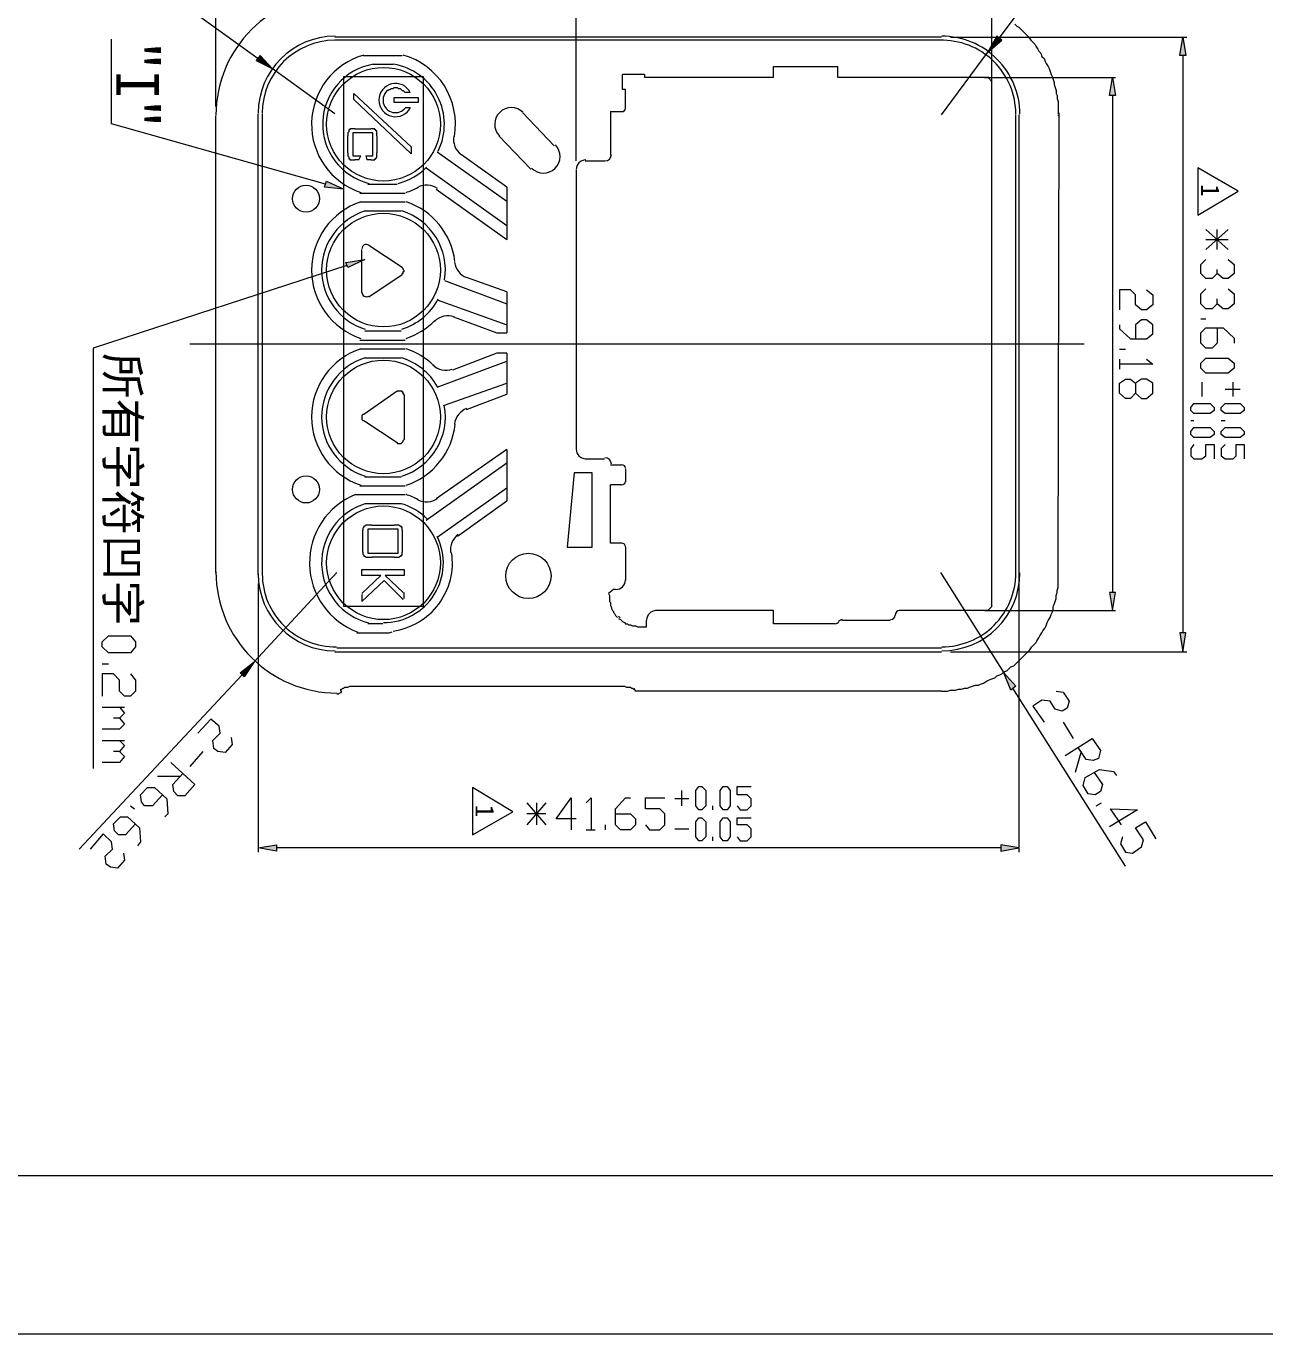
# Model space of a CAD drawing. Header units: millimetres. Extents: x 0 to 210, y 0 to 297.
# Drawn here: x 72 to 150.1, y 0 to 82.6 of the extents above; entities that cross this region are included whole.
import ezdxf

# ---------------------------------------------------------------- set-up
doc = ezdxf.new("R2010")
doc.units = ezdxf.units.MM
doc.header["$MEASUREMENT"] = 0
doc.layers.add('_U+56FE_U+5C42 1', color=7, linetype='Continuous')

# ---------------------------------------------------------------- blocks, each defined once
blk = doc.blocks.new('block 2')
at = {"layer": '_U+56FE_U+5C42 1'}
h = blk.add_hatch(color=7, dxfattribs=at)
h.dxf.hatch_style = 2
h.paths.add_polyline_path([(145.161, 80.709), (144.78, 80.709), (144.971, 81.852)])
h = blk.add_hatch(color=7, dxfattribs=at)
h.dxf.hatch_style = 2
h.paths.add_polyline_path([(140.716, 78.169), (140.335, 78.169), (140.526, 79.312)])
h = blk.add_hatch(color=7, dxfattribs=at)
h.dxf.hatch_style = 2
h.paths.add_polyline_path([(90.932, 72.771), (92.012, 72.263), (90.805, 72.39)])
h = blk.add_hatch(color=7, dxfattribs=at)
h.dxf.hatch_style = 2
h.paths.add_polyline_path([(140.716, 46.8), (140.335, 46.8), (140.526, 45.656)])
h = blk.add_hatch(color=7, dxfattribs=at)
h.dxf.hatch_style = 2
h.paths.add_polyline_path([(145.161, 44.26), (144.78, 44.26), (144.971, 43.053)])
at = {"layer": '_U+56FE_U+5C42 1', "lineweight": 0}
for points in [[(0, 0), (209.995, 0), (209.995, 296.989), (0, 296.989), (0, 0)], [(83.947, 77.47), (83.947, 91.44)], [(106.68, 74.041), (106.68, 91.44)], [(106.68, 74.041), (106.68, 91.313)], [(132.906, 77.026), (132.906, 91.313)], [(134.366, 82.677), (134.493, 82.55), (134.62, 82.487), (134.747, 82.36), (134.874, 82.233), (135.001, 82.106), (135.128, 81.979), (135.255, 81.852), (135.382, 81.661), (135.509, 81.534), (135.636, 81.407), (135.7, 81.28), (135.827, 81.09), (135.89, 80.963), (136.017, 80.836), (136.081, 80.645), (136.208, 80.518), (136.271, 80.328), (136.335, 80.201), (136.462, 80.01), (136.525, 79.883), (136.589, 79.693), (136.652, 79.502), (136.716, 79.375), (136.779, 79.185), (136.843, 78.994), (136.843, 78.867), (136.906, 78.677), (136.97, 78.486), (136.97, 78.296), (137.033, 78.169), (137.033, 77.978), (137.097, 77.788), (137.097, 77.597), (137.097, 77.407), (137.097, 77.216), (137.097, 77.089)], [(129.731, 81.852), (91.44, 81.852)], [(130.302, 81.852), (145.225, 81.852)], [(145.161, 80.709), (144.78, 80.709), (144.971, 81.852), (145.161, 80.709)], [(145.161, 80.709), (144.78, 80.709), (144.971, 81.852), (145.161, 80.709)], [(90.869, 72.581), (77.343, 76.391), (77.343, 81.725)], [(129.604, 81.661), (91.44, 81.661)], [(93.218, 80.709), (95.695, 80.709)], [(95.123, 80.137), (93.853, 80.137)], [(144.971, 80.709), (144.971, 44.26)], [(97.028, 45.91), (92.012, 45.91), (92.012, 79.375), (97.028, 79.375), (97.028, 45.91)], [(110.998, 79.502), (109.601, 79.502)], [(109.601, 78.55), (109.601, 79.502)], [(110.998, 79.502), (110.998, 79.312)], [(119.126, 79.312), (110.998, 79.312)], [(119.126, 80.01), (123.19, 80.01)], [(119.126, 79.312), (119.126, 80.01)], [(123.19, 79.312), (123.19, 80.01)], [(132.715, 79.312), (123.19, 79.312)], [(132.461, 79.312), (140.716, 79.312)], [(140.716, 78.169), (140.335, 78.169), (140.526, 79.312), (140.716, 78.169)], [(140.716, 78.169), (140.335, 78.169), (140.526, 79.312), (140.716, 78.169)], [(94.806, 78.486), (94.869, 78.55), (94.933, 78.55), (94.996, 78.613), (95.06, 78.613), (95.123, 78.613), (95.187, 78.677), (95.314, 78.677), (95.377, 78.677), (95.441, 78.613), (95.504, 78.613), (95.568, 78.613), (95.631, 78.55), (95.695, 78.486), (95.758, 78.486), (95.822, 78.423), (95.885, 78.359)], [(109.792, 78.55), (109.601, 78.55)], [(109.792, 77.343), (109.792, 78.55)], [(132.906, 45.91), (132.906, 78.994)], [(92.647, 77.915), (92.647, 78.296)], [(96.266, 74.93), (92.647, 78.296)], [(92.647, 77.915), (96.266, 74.486)], [(95.187, 78.042), (96.711, 78.042)], [(95.187, 77.724), (95.187, 78.042)], [(96.711, 77.724), (95.187, 77.724)], [(96.203, 78.359), (95.885, 78.359)], [(95.885, 78.359), (95.885, 78.359)], [(96.203, 78.359), (96.203, 78.359)], [(96.711, 78.042), (96.711, 77.724)], [(140.526, 78.169), (140.526, 46.8)], [(83.947, 48.07), (83.947, 76.899)], [(86.614, 47.943), (86.614, 77.026)], [(86.868, 77.026), (86.868, 47.943)], [(95.885, 77.407), (95.885, 77.407)], [(95.885, 77.407), (96.203, 77.407)], [(96.203, 77.407), (96.203, 77.407)], [(105.283, 74.994), (103.315, 77.089)], [(108.839, 77.153), (109.537, 77.153)], [(108.839, 77.153), (108.839, 74.422)], [(134.43, 48.006), (134.43, 76.962)], [(134.62, 76.962), (134.62, 48.006)], [(137.097, 48.07), (137.16, 77.089)], [(137.097, 77.089), (137.097, 77.026)], [(137.097, 76.962), (137.097, 76.899)], [(92.71, 76.073), (92.583, 76.073), (92.52, 76.073), (92.456, 76.073), (92.393, 76.073), (92.393, 76.01), (92.329, 76.01), (92.329, 75.946), (92.329, 75.883), (92.266, 75.819), (92.266, 75.756), (92.266, 75.629)], [(92.71, 76.073), (93.726, 76.073)], [(94.107, 75.629), (94.107, 75.756), (94.107, 75.819), (94.107, 75.883), (94.107, 75.946), (94.044, 75.946), (94.044, 76.01), (93.98, 76.01), (93.98, 76.073), (93.917, 76.073), (93.853, 76.073), (93.79, 76.073), (93.726, 76.073)], [(92.266, 74.549), (92.266, 75.629)], [(92.583, 75.819), (92.583, 74.359)], [(93.853, 75.819), (92.583, 75.819)], [(93.853, 74.359), (93.853, 75.819)], [(94.107, 75.629), (94.107, 74.549)], [(101.791, 75.629), (103.823, 73.533)], [(92.266, 74.549), (92.266, 74.422), (92.266, 74.359), (92.329, 74.295), (92.329, 74.232), (92.329, 74.168), (92.393, 74.168), (92.393, 74.105), (92.456, 74.105), (92.52, 74.105), (92.583, 74.105), (92.71, 74.105)], [(92.583, 74.359), (93.091, 74.359)], [(92.964, 74.105), (93.091, 74.359)], [(93.408, 74.359), (93.472, 74.105)], [(93.408, 74.359), (93.853, 74.359)], [(93.726, 74.105), (93.79, 74.105), (93.853, 74.105), (93.917, 74.105), (93.98, 74.105), (93.98, 74.168), (94.044, 74.168), (94.044, 74.232), (94.107, 74.232), (94.107, 74.295), (94.107, 74.359), (94.107, 74.422), (94.107, 74.549)], [(96.266, 74.93), (96.266, 74.486)], [(97.917, 74.613), (102.299, 71.501)], [(102.299, 72.39), (99.441, 74.422)], [(92.964, 74.105), (92.71, 74.105)], [(93.726, 74.105), (93.472, 74.105)], [(97.219, 73.597), (102.299, 69.977)], [(107.252, 74.041), (108.458, 74.041)], [(90.932, 72.771), (92.012, 72.263), (90.805, 72.39), (90.932, 72.771)], [(90.932, 72.771), (92.012, 72.263), (90.805, 72.39), (90.932, 72.771)], [(106.68, 73.47), (106.68, 55.817)], [(93.028, 72.009), (95.885, 72.009)], [(93.536, 72.581), (95.377, 72.581)], [(97.854, 72.263), (102.299, 69.088)], [(102.299, 72.39), (102.299, 69.088)], [(95.885, 71.438), (93.028, 71.438)], [(95.631, 70.866), (93.345, 70.866)], [(147.828, 68.453), (146.431, 69.723)], [(147.828, 69.723), (146.431, 68.453)], [(147.13, 68.453), (147.13, 69.723)], [(95.695, 67.31), (93.599, 68.707)], [(146.431, 69.088), (147.828, 69.088)], [(93.154, 65.723), (93.154, 68.453)], [(147.13, 66.929), (146.812, 66.612), (146.431, 66.612), (146.114, 66.929), (146.114, 67.501), (146.431, 67.818)], [(147.828, 67.818), (148.209, 67.501), (148.209, 66.929), (147.828, 66.612), (147.511, 66.612), (147.13, 66.929), (147.13, 67.183)], [(95.695, 66.866), (95.695, 66.929), (95.758, 66.929), (95.758, 66.993), (95.758, 67.056), (95.822, 67.056), (95.822, 67.12), (95.758, 67.183), (95.758, 67.247), (95.695, 67.31)], [(93.599, 65.469), (95.695, 66.866)], [(98.362, 66.485), (102.299, 65.024)], [(102.299, 65.786), (99.758, 66.675)], [(97.917, 65.278), (102.299, 63.691)], [(102.299, 65.786), (102.299, 63.183)], [(142.685, 65.913), (143.066, 65.596), (143.066, 64.961), (142.685, 64.643), (142.367, 64.643), (141.986, 64.961), (141.986, 65.596), (141.669, 65.913), (140.97, 65.913), (140.97, 64.643)], [(147.13, 65.024), (146.812, 64.707), (146.431, 64.707), (146.114, 65.024), (146.114, 65.659), (146.431, 65.977)], [(147.828, 65.977), (148.209, 65.659), (148.209, 65.024), (147.828, 64.707), (147.511, 64.707), (147.13, 65.024), (147.13, 65.342)], [(98.933, 64.199), (101.664, 63.183)], [(140.97, 63.691), (140.97, 63.437), (141.669, 62.802), (142.685, 62.802), (143.066, 63.119), (143.066, 63.691), (142.685, 64.008), (142.367, 64.008), (141.986, 63.691), (141.986, 62.802)], [(146.114, 64.072), (146.431, 64.072)], [(93.345, 63.31), (95.631, 63.31)], [(101.664, 63.183), (102.299, 63.183)], [(147.13, 63.5), (147.13, 62.548), (146.812, 62.23), (146.431, 62.23), (146.114, 62.548), (146.114, 63.183), (146.431, 63.5), (147.511, 63.5), (148.209, 62.865), (148.209, 62.548)], [(138.748, 62.484), (82.296, 62.484)], [(93.028, 62.738), (95.885, 62.738)], [(95.885, 62.167), (93.028, 62.167)], [(140.97, 62.167), (141.351, 62.167)], [(95.631, 61.595), (93.345, 61.595)], [(97.917, 59.754), (102.299, 61.405)], [(101.664, 61.912), (98.87, 60.833)], [(102.299, 61.912), (101.664, 61.912)], [(102.299, 61.912), (102.299, 59.309)], [(142.685, 61.532), (143.066, 61.214), (140.97, 61.214)], [(140.97, 61.532), (140.97, 60.897)], [(146.114, 61.278), (146.431, 61.595), (147.828, 61.595), (148.209, 61.278), (148.209, 60.96), (147.828, 60.643), (146.431, 60.643), (146.114, 60.96), (146.114, 61.278)], [(95.377, 59.5), (93.282, 58.039)], [(95.822, 59.246), (95.822, 59.309), (95.758, 59.309), (95.758, 59.373), (95.758, 59.436), (95.695, 59.436), (95.695, 59.5), (95.631, 59.5), (95.568, 59.5), (95.504, 59.5), (95.441, 59.5), (95.377, 59.5)], [(98.298, 58.61), (102.299, 60.008)], [(140.97, 60.008), (141.351, 60.262), (141.669, 60.262), (141.986, 60.008), (141.986, 59.373), (142.367, 59.055), (142.685, 59.055), (143.066, 59.373), (143.066, 60.008), (142.685, 60.262), (142.367, 60.262), (141.986, 60.008)], [(141.986, 59.373), (141.669, 59.055), (141.351, 59.055), (140.97, 59.373), (140.97, 60.008)], [(146.177, 60.071), (146.177, 59.182)], [(147.638, 59.627), (148.59, 59.627)], [(148.146, 59.182), (148.146, 60.071)], [(95.822, 59.246), (95.822, 56.452)], [(99.758, 58.357), (102.299, 59.309)], [(145.479, 58.484), (145.669, 58.737), (146.685, 58.737), (146.939, 58.484), (146.939, 58.293), (146.685, 58.103), (145.669, 58.103), (145.479, 58.293), (145.479, 58.484)], [(147.384, 58.484), (147.638, 58.737), (148.59, 58.737), (148.844, 58.484), (148.844, 58.293), (148.59, 58.103), (147.638, 58.103), (147.384, 58.293), (147.384, 58.484)], [(93.282, 58.039), (93.218, 58.039), (93.154, 57.976), (93.154, 57.912), (93.154, 57.849), (93.154, 57.785), (93.154, 57.722), (93.218, 57.658), (93.282, 57.658)], [(93.282, 57.658), (95.377, 56.261)], [(145.479, 57.658), (145.669, 57.658)], [(145.479, 56.96), (145.669, 57.214), (146.685, 57.214), (146.939, 56.96), (146.939, 56.769), (146.685, 56.579), (145.669, 56.579), (145.479, 56.769), (145.479, 56.96)], [(147.384, 57.658), (147.638, 57.658)], [(147.384, 56.96), (147.638, 57.214), (148.59, 57.214), (148.844, 56.96), (148.844, 56.769), (148.59, 56.579), (147.638, 56.579), (147.384, 56.769), (147.384, 56.96)], [(95.377, 56.261), (95.377, 56.198), (95.441, 56.198), (95.504, 56.198), (95.568, 56.198), (95.631, 56.198), (95.695, 56.261), (95.758, 56.325), (95.758, 56.388), (95.822, 56.452)], [(102.299, 55.817), (97.854, 52.705)], [(102.299, 55.817), (102.299, 52.578)], [(145.669, 56.134), (145.479, 55.88), (145.479, 55.435), (145.669, 55.245), (146.177, 55.245), (146.431, 55.435), (146.431, 56.134), (146.939, 56.134), (146.939, 55.245)], [(147.638, 56.134), (147.384, 55.88), (147.384, 55.435), (147.638, 55.245), (148.146, 55.245), (148.336, 55.435), (148.336, 56.134), (148.844, 56.134), (148.844, 55.245)], [(97.219, 51.372), (102.299, 54.991)], [(107.252, 55.245), (108.458, 55.245)], [(108.839, 54.864), (109.537, 54.864)], [(109.792, 54.61), (109.792, 53.785)], [(93.345, 54.102), (95.631, 54.102)], [(106.553, 54.356), (106.108, 49.657)], [(107.696, 54.356), (106.553, 54.356)], [(107.696, 49.657), (107.696, 54.356)], [(95.885, 52.959), (92.71, 52.959)], [(93.028, 53.531), (95.885, 53.531)], [(97.917, 50.292), (102.299, 53.404)], [(108.839, 49.911), (108.839, 53.594)], [(109.537, 53.594), (108.839, 53.594)], [(95.631, 52.387), (93.345, 52.387)], [(99.187, 50.356), (102.299, 52.578)], [(93.79, 51.054), (93.662, 51.054), (93.536, 51.054), (93.472, 51.054), (93.408, 51.054), (93.345, 50.991), (93.282, 50.991), (93.282, 50.927), (93.218, 50.864), (93.218, 50.8), (93.218, 50.737)], [(93.218, 49.34), (93.218, 50.737)], [(93.536, 50.8), (93.536, 49.276)], [(95.441, 50.8), (93.536, 50.8)], [(93.79, 51.054), (95.187, 51.054)], [(95.695, 50.737), (95.695, 50.8), (95.695, 50.864), (95.695, 50.927), (95.631, 50.927), (95.631, 50.991), (95.568, 50.991), (95.504, 51.054), (95.441, 51.054), (95.377, 51.054), (95.25, 51.054), (95.187, 51.054)], [(95.441, 49.276), (95.441, 50.8)], [(95.695, 50.737), (95.695, 49.34)], [(106.108, 49.657), (107.696, 49.657)], [(109.537, 49.911), (108.839, 49.911)], [(109.792, 49.657), (109.792, 47.562)], [(93.218, 49.34), (93.218, 49.276), (93.218, 49.212), (93.282, 49.149), (93.282, 49.085), (93.345, 49.085), (93.408, 49.022), (93.472, 49.022), (93.536, 49.022), (93.662, 49.022), (93.79, 49.022)], [(93.536, 49.276), (95.441, 49.276)], [(95.187, 49.022), (93.79, 49.022)], [(95.187, 49.022), (95.25, 49.022), (95.377, 49.022), (95.441, 49.022), (95.504, 49.022), (95.568, 49.085), (95.631, 49.085), (95.631, 49.149), (95.695, 49.149), (95.695, 49.212), (95.695, 49.276), (95.695, 49.34)], [(93.154, 47.879), (93.154, 48.26)], [(93.154, 48.26), (95.822, 48.26)], [(95.822, 48.26), (95.822, 47.879)], [(129.731, 40.577), (129.921, 40.577), (130.112, 40.577), (130.302, 40.64), (130.429, 40.64), (130.62, 40.64), (130.81, 40.704), (131.001, 40.704), (131.191, 40.767), (131.382, 40.767), (131.509, 40.831), (131.699, 40.894), (131.89, 40.958), (132.08, 40.958), (132.207, 41.021), (132.398, 41.085), (132.588, 41.212), (132.715, 41.275), (132.906, 41.339), (133.096, 41.402), (133.223, 41.529), (133.414, 41.593), (133.541, 41.656), (133.668, 41.783), (133.858, 41.847), (133.985, 41.974), (134.112, 42.101), (134.303, 42.164), (134.43, 42.291), (134.557, 42.418), (134.684, 42.545), (134.811, 42.672), (134.937, 42.799), (135.065, 42.926), (135.192, 43.053), (135.319, 43.18), (135.446, 43.371), (135.573, 43.498), (135.7, 43.625), (135.763, 43.752), (135.89, 43.942), (135.954, 44.069), (136.081, 44.26), (136.144, 44.387), (136.271, 44.577), (136.335, 44.704), (136.398, 44.895), (136.462, 45.022), (136.589, 45.212), (136.652, 45.403), (136.716, 45.529), (136.779, 45.72), (136.779, 45.91), (136.843, 46.037), (136.906, 46.228), (136.97, 46.419), (136.97, 46.609), (137.033, 46.8), (137.033, 46.927), (137.097, 47.117), (137.097, 47.308), (137.097, 47.498), (137.097, 47.689), (137.097, 47.879), (137.097, 48.07)], [(94.361, 47.879), (93.154, 46.736)], [(94.361, 47.879), (93.154, 47.879)], [(93.154, 46.228), (94.552, 47.562)], [(94.552, 47.562), (95.758, 46.355)], [(95.822, 47.879), (94.615, 47.879)], [(95.758, 46.8), (94.615, 47.879)], [(93.154, 46.673), (93.154, 46.228)], [(93.218, 46.673), (93.218, 46.673)], [(95.758, 46.8), (95.758, 46.8)], [(95.758, 46.419), (95.758, 46.419)], [(95.822, 46.419), (95.822, 46.8)], [(109.029, 46.99), (108.712, 46.736)], [(108.712, 46.736), (108.776, 46.609), (108.776, 46.482), (108.776, 46.355), (108.776, 46.228), (108.839, 46.165), (108.839, 46.037), (108.839, 45.974), (108.903, 45.847), (108.903, 45.783), (108.966, 45.656), (109.029, 45.593), (109.029, 45.529), (109.093, 45.466), (109.157, 45.339), (109.22, 45.276), (109.283, 45.212)], [(109.157, 46.99), (109.029, 46.99)], [(140.716, 46.8), (140.335, 46.8), (140.526, 45.656), (140.716, 46.8)], [(140.716, 46.8), (140.335, 46.8), (140.526, 45.656), (140.716, 46.8)], [(93.154, 46.228), (93.154, 46.228)], [(119.126, 45.656), (111.697, 45.656)], [(119.126, 44.831), (119.126, 45.656)], [(132.652, 45.656), (127.064, 45.656)], [(132.461, 45.656), (140.716, 45.656)], [(132.652, 45.656), (132.906, 45.91)], [(94.488, 44.831), (93.536, 44.831)], [(109.347, 45.149), (109.474, 45.085), (109.537, 45.022), (109.601, 44.958), (109.728, 44.895), (109.792, 44.831), (109.919, 44.831), (109.982, 44.768), (110.109, 44.768), (110.236, 44.704), (110.363, 44.704), (110.427, 44.704), (110.554, 44.641), (110.681, 44.641), (110.808, 44.641), (110.998, 44.641), (111.125, 44.641)], [(111.125, 44.641), (111.125, 45.022)], [(123, 44.831), (119.126, 44.831)], [(126.492, 45.022), (123.444, 45.022)], [(92.837, 44.26), (94.869, 44.26)], [(94.869, 44.26), (95.06, 44.323)], [(145.161, 44.26), (144.78, 44.26), (144.971, 43.053), (145.161, 44.26)], [(145.161, 44.26), (144.78, 44.26), (144.971, 43.053), (145.161, 44.26)], [(91.44, 43.053), (129.731, 43.053)], [(91.567, 43.307), (129.731, 43.307)], [(129.731, 43.053), (129.731, 43.053)], [(130.302, 43.053), (145.225, 43.053)], [(91.821, 40.577), (91.821, 40.704)], [(91.821, 40.704), (91.885, 40.704)], [(91.885, 40.704), (91.948, 40.767), (92.012, 40.767), (92.075, 40.831), (92.139, 40.831), (92.266, 40.831)], [(92.266, 40.831), (92.393, 40.894)], [(92.393, 40.894), (109.728, 40.894)], [(109.728, 40.894), (109.728, 40.894)], [(109.728, 40.894), (109.855, 40.831)], [(109.855, 40.831), (109.982, 40.831), (110.109, 40.831), (110.173, 40.767), (110.236, 40.767), (110.3, 40.704), (110.363, 40.704)], [(110.49, 40.577), (110.427, 40.577), (110.427, 40.64), (110.363, 40.64), (110.363, 40.704), (110.3, 40.704)], [(110.49, 40.577), (110.49, 40.577)], [(129.731, 40.577), (110.49, 40.577)], [(91.694, 40.386), (91.567, 40.386)]]:
    blk.add_lwpolyline(points, dxfattribs=at)
for points in [[(91.599, 84.582), (87.373, 84.582), (83.947, 81.156), (83.947, 76.93)], [(91.468, 81.915), (88.787, 81.913), (86.614, 79.739), (86.614, 77.057)], [(91.465, 81.661), (88.925, 81.657), (86.868, 79.597), (86.868, 77.057)], [(98.994, 75.586), (99.389, 77.875), (97.993, 80.093), (95.758, 80.727)], [(132.929, 79.01), (132.858, 79.119), (132.782, 79.225), (132.701, 79.327)], [(109.569, 77.153), (109.692, 77.153), (109.792, 77.252), (109.792, 77.375)], [(98.95, 75.606), (98.873, 75.162), (99.058, 74.713), (99.425, 74.45)], [(108.49, 74.041), (108.718, 74.041), (108.903, 74.226), (108.903, 74.454)], [(95.436, 72.628), (96.117, 72.795), (96.74, 73.146), (97.236, 73.642)], [(107.283, 74.105), (106.95, 74.105), (106.68, 73.834), (106.68, 73.501)], [(95.946, 72.048), (96.207, 72.135), (96.46, 72.245), (96.701, 72.377)], [(97.933, 72.298), (97.566, 72.56), (97.082, 72.589), (96.686, 72.373)], [(99.027, 67.701), (98.814, 69.445), (97.614, 70.91), (95.946, 71.462)], [(98.376, 66.535), (98.683, 68.457), (97.528, 70.312), (95.667, 70.884)], [(99.005, 67.644), (99.059, 67.205), (99.354, 66.834), (99.769, 66.682)], [(95.667, 63.418), (96.662, 63.724), (97.493, 64.414), (97.977, 65.335)], [(95.946, 62.841), (96.63, 63.067), (97.251, 63.453), (97.756, 63.967)], [(98.986, 64.191), (98.553, 64.348), (98.069, 64.239), (97.747, 63.911)], [(97.688, 61.132), (97.195, 61.612), (96.6, 61.974), (95.946, 62.191)], [(97.925, 59.792), (97.434, 60.667), (96.626, 61.319), (95.667, 61.613)], [(97.637, 61.166), (97.96, 60.852), (98.435, 60.75), (98.859, 60.904)], [(95.667, 54.147), (97.568, 54.731), (98.726, 56.651), (98.357, 58.605)], [(99.769, 58.413), (99.346, 58.258), (99.048, 57.875), (99.002, 57.426)], [(95.946, 53.57), (97.647, 54.133), (98.858, 55.643), (99.037, 57.426)], [(106.68, 55.848), (106.68, 55.515), (106.95, 55.245), (107.283, 55.245)], [(108.903, 54.896), (108.903, 55.124), (108.718, 55.308), (108.49, 55.308)], [(109.792, 54.642), (109.792, 54.764), (109.692, 54.864), (109.569, 54.864)], [(109.569, 53.594), (109.692, 53.594), (109.792, 53.694), (109.792, 53.816)], [(96.701, 52.655), (96.46, 52.787), (96.207, 52.897), (95.946, 52.983)], [(97.288, 51.427), (96.836, 51.881), (96.279, 52.217), (95.667, 52.406)], [(96.686, 52.659), (97.082, 52.442), (97.566, 52.471), (97.933, 52.733)], [(99.234, 50.454), (98.874, 50.197), (98.689, 49.759), (98.756, 49.322)], [(109.792, 49.689), (109.792, 49.811), (109.692, 49.911), (109.569, 49.911)], [(83.947, 48.101), (83.947, 43.875), (87.373, 40.45), (91.599, 40.45)], [(86.614, 47.974), (86.614, 45.294), (88.785, 43.12), (91.465, 43.117)], [(129.762, 43.117), (132.48, 43.117), (134.684, 45.32), (134.684, 48.038)], [(109.188, 46.99), (109.521, 46.99), (109.792, 47.26), (109.792, 47.593)], [(111.728, 45.656), (111.395, 45.656), (111.125, 45.386), (111.125, 45.053)], [(127.095, 45.656), (126.937, 45.656), (126.81, 45.529), (126.81, 45.371)], [(132.89, 45.963), (132.903, 45.982), (132.916, 46.002), (132.929, 46.022)], [(109.356, 45.307), (109.384, 45.273), (109.415, 45.242), (109.45, 45.214)], [(123.031, 44.831), (123.121, 44.831), (123.206, 44.873), (123.26, 44.945)], [(123.476, 45.085), (123.386, 45.085), (123.301, 45.043), (123.247, 44.971)], [(126.524, 45.085), (126.682, 45.085), (126.81, 45.213), (126.81, 45.371)], [(91.726, 40.45), (91.813, 40.45), (91.885, 40.521), (91.885, 40.608)], [(110.371, 40.748), (110.372, 40.745), (110.373, 40.742), (110.374, 40.74)]]:
    blk.add_open_spline(points, degree=3, dxfattribs=at)
for points, knots in [([(134.684, 76.994), (134.684, 78.3), (134.164, 79.553), (133.239, 80.477), (132.314, 81.4), (131.06, 81.917), (129.754, 81.915)], [0, 0, 0, 0, 1, 1, 1, 2, 2, 2, 2]), ([(134.43, 76.994), (134.43, 78.254), (133.92, 79.46), (133.017, 80.339), (132.114, 81.218), (130.893, 81.694), (129.634, 81.659)], [0, 0, 0, 0, 1, 1, 1, 2, 2, 2, 2]), ([(93.28, 80.727), (91.362, 80.182), (90.023, 78.45), (89.981, 76.456), (89.938, 74.463), (91.2, 72.675), (93.093, 72.048)], [0, 0, 0, 0, 1, 1, 1, 2, 2, 2, 2]), ([(93.881, 80.147), (92.085, 79.844), (90.748, 78.321), (90.681, 76.501), (90.613, 74.68), (91.834, 73.062), (93.604, 72.628)], [0, 0, 0, 0, 1, 1, 1, 2, 2, 2, 2]), ([(97.97, 74.669), (98.503, 75.758), (98.491, 77.035), (97.937, 78.113), (97.384, 79.192), (96.354, 79.946), (95.158, 80.147)], [0, 0, 0, 0, 1, 1, 1, 2, 2, 2, 2]), ([(94.52, 72.771), (96.501, 72.771), (98.108, 74.377), (98.108, 76.359), (98.108, 78.34), (96.501, 79.947), (94.52, 79.947), (92.538, 79.947), (90.932, 78.34), (90.932, 76.359), (90.932, 74.377), (92.538, 72.771), (94.52, 72.771)], [0, 0, 0, 0, 1, 1, 1, 2, 2, 2, 3, 3, 3, 4, 4, 4, 4]), ([(96.213, 78.363), (95.991, 78.793), (95.503, 79.016), (95.033, 78.901), (94.562, 78.786), (94.232, 78.363), (94.234, 77.879), (94.236, 77.394), (94.569, 76.975), (95.041, 76.863), (95.512, 76.752), (95.998, 76.978), (96.217, 77.41)], [0, 0, 0, 0, 1, 1, 1, 2, 2, 2, 3, 3, 3, 4, 4, 4, 4]), ([(94.806, 78.518), (94.558, 78.332), (94.441, 78.02), (94.506, 77.717), (94.57, 77.414), (94.805, 77.177), (95.107, 77.108), (95.409, 77.04), (95.723, 77.154), (95.911, 77.399)], [0, 0, 0, 0, 1, 1, 1, 2, 2, 2, 3, 3, 3, 3]), ([(103.334, 77.091), (102.929, 77.505), (102.266, 77.513), (101.852, 77.108), (101.438, 76.704), (101.43, 76.04), (101.835, 75.626)], [0, 0, 0, 0, 1, 1, 1, 2, 2, 2, 2]), ([(103.867, 73.594), (104.271, 73.181), (104.935, 73.173), (105.349, 73.577), (105.762, 73.982), (105.77, 74.645), (105.366, 75.059)], [0, 0, 0, 0, 1, 1, 1, 2, 2, 2, 2]), ([(89.63, 70.803), (90.104, 70.803), (90.487, 71.186), (90.487, 71.66), (90.487, 72.133), (90.104, 72.517), (89.63, 72.517), (89.157, 72.517), (88.773, 72.133), (88.773, 71.66), (88.773, 71.186), (89.157, 70.803), (89.63, 70.803)], [0, 0, 0, 0, 1, 1, 1, 2, 2, 2, 3, 3, 3, 4, 4, 4, 4]), ([(93.093, 71.462), (91.235, 70.847), (89.98, 69.109), (89.98, 67.151), (89.98, 65.193), (91.235, 63.456), (93.093, 62.841)], [0, 0, 0, 0, 1, 1, 1, 2, 2, 2, 2]), ([(93.373, 70.884), (91.733, 70.38), (90.615, 68.866), (90.615, 67.151), (90.615, 65.436), (91.733, 63.922), (93.373, 63.418)], [0, 0, 0, 0, 1, 1, 1, 2, 2, 2, 2]), ([(94.52, 63.564), (96.501, 63.564), (98.108, 65.17), (98.108, 67.151), (98.108, 69.133), (96.501, 70.739), (94.52, 70.739), (92.538, 70.739), (90.932, 69.133), (90.932, 67.151), (90.932, 65.17), (92.538, 63.564), (94.52, 63.564)], [0, 0, 0, 0, 1, 1, 1, 2, 2, 2, 3, 3, 3, 4, 4, 4, 4]), ([(93.6, 68.722), (93.512, 68.781), (93.399, 68.787), (93.306, 68.737), (93.213, 68.687), (93.154, 68.59), (93.154, 68.485)], [0, 0, 0, 0, 1, 1, 1, 2, 2, 2, 2]), ([(93.154, 65.754), (93.155, 65.649), (93.213, 65.552), (93.306, 65.502), (93.398, 65.453), (93.511, 65.458), (93.599, 65.516)], [0, 0, 0, 0, 1, 1, 1, 2, 2, 2, 2]), ([(93.093, 62.191), (91.235, 61.576), (89.98, 59.838), (89.98, 57.88), (89.98, 55.922), (91.235, 54.185), (93.093, 53.57)], [0, 0, 0, 0, 1, 1, 1, 2, 2, 2, 2]), ([(93.373, 61.613), (91.733, 61.109), (90.615, 59.595), (90.615, 57.88), (90.615, 56.165), (91.733, 54.651), (93.373, 54.147)], [0, 0, 0, 0, 1, 1, 1, 2, 2, 2, 2]), ([(94.52, 54.293), (96.501, 54.293), (98.108, 55.899), (98.108, 57.88), (98.108, 59.862), (96.501, 61.468), (94.52, 61.468), (92.538, 61.468), (90.932, 59.862), (90.932, 57.88), (90.932, 55.899), (92.538, 54.293), (94.52, 54.293)], [0, 0, 0, 0, 1, 1, 1, 2, 2, 2, 3, 3, 3, 4, 4, 4, 4]), ([(89.63, 52.451), (90.104, 52.451), (90.487, 52.835), (90.487, 53.308), (90.487, 53.782), (90.104, 54.166), (89.63, 54.166), (89.157, 54.166), (88.773, 53.782), (88.773, 53.308), (88.773, 52.835), (89.157, 52.451), (89.63, 52.451)], [0, 0, 0, 0, 1, 1, 1, 2, 2, 2, 3, 3, 3, 4, 4, 4, 4]), ([(92.757, 52.994), (90.973, 52.267), (89.82, 50.518), (89.853, 48.592), (89.887, 46.666), (91.1, 44.958), (92.908, 44.293)], [0, 0, 0, 0, 1, 1, 1, 2, 2, 2, 2]), ([(93.373, 52.406), (91.695, 51.89), (90.567, 50.318), (90.616, 48.564), (90.665, 46.809), (91.879, 45.303), (93.582, 44.882)], [0, 0, 0, 0, 1, 1, 1, 2, 2, 2, 2]), ([(94.52, 45.085), (96.501, 45.085), (98.108, 46.691), (98.108, 48.673), (98.108, 50.654), (96.501, 52.26), (94.52, 52.26), (92.538, 52.26), (90.932, 50.654), (90.932, 48.673), (90.932, 46.691), (92.538, 45.085), (94.52, 45.085)], [0, 0, 0, 0, 1, 1, 1, 2, 2, 2, 3, 3, 3, 4, 4, 4, 4]), ([(94.513, 44.895), (95.816, 44.892), (97.029, 45.562), (97.721, 46.666), (98.413, 47.771), (98.487, 49.154), (97.917, 50.326)], [0, 0, 0, 0, 1, 1, 1, 2, 2, 2, 2]), ([(95.121, 44.365), (96.272, 44.525), (97.312, 45.14), (98.007, 46.073), (98.702, 47.005), (98.995, 48.176), (98.82, 49.326)], [0, 0, 0, 0, 1, 1, 1, 2, 2, 2, 2]), ([(103.664, 46.419), (104.453, 46.419), (105.093, 47.058), (105.093, 47.847), (105.093, 48.636), (104.453, 49.276), (103.664, 49.276), (102.875, 49.276), (102.235, 48.636), (102.235, 47.847), (102.235, 47.058), (102.875, 46.419), (103.664, 46.419)], [0, 0, 0, 0, 1, 1, 1, 2, 2, 2, 3, 3, 3, 4, 4, 4, 4]), ([(86.868, 47.974), (86.868, 46.741), (87.363, 45.559), (88.242, 44.693), (89.121, 43.828), (90.311, 43.352), (91.544, 43.371)], [0, 0, 0, 0, 1, 1, 1, 2, 2, 2, 2]), ([(129.756, 43.371), (130.995, 43.369), (132.183, 43.86), (133.06, 44.735), (133.937, 45.611), (134.43, 46.799), (134.43, 48.038)], [0, 0, 0, 0, 1, 1, 1, 2, 2, 2, 2])]:
    blk.add_open_spline(points, degree=3, knots=knots, dxfattribs=at)
blk = doc.blocks.new('block 3')
at = {"layer": '_U+56FE_U+5C42 1', "lineweight": 0}
blk.add_lwpolyline([(0, 0), (209.995, 0), (209.995, 296.989), (0, 296.989), (0, 0)], dxfattribs=at)
at = {"layer": '_U+56FE_U+5C42 1', "color": 7, "insert": (77.66, 81.597), "char_height": 2.68867, "attachment_point": 7, "rotation": 270}
blk.add_mtext('\\fSimSun|b0|i0|c0|p34;\\W1;"I"', dxfattribs=at)
blk = doc.blocks.new('block 4')
at = {"layer": '_U+56FE_U+5C42 1'}
h = blk.add_hatch(color=7, dxfattribs=at)
h.dxf.hatch_style = 2
h.paths.add_polyline_path([(85.725, 41.466), (85.471, 41.72), (86.36, 42.418)])
h = blk.add_hatch(color=7, dxfattribs=at)
h.dxf.hatch_style = 2
h.paths.add_polyline_path([(134.43, 40.894), (134.112, 40.64), (133.668, 41.72)])
at = {"layer": '_U+56FE_U+5C42 1', "lineweight": 0}
for points in [[(0, 0), (209.995, 0), (209.995, 296.989), (0, 296.989), (0, 0)], [(91.567, 48.07), (86.36, 42.418)], [(129.667, 48.07), (133.668, 41.72)], [(85.725, 41.466), (85.471, 41.72), (86.36, 42.418), (85.725, 41.466)], [(85.725, 41.466), (85.471, 41.72), (86.36, 42.418), (85.725, 41.466)], [(75.311, 30.607), (85.598, 41.593)], [(134.43, 40.894), (134.112, 40.64), (133.668, 41.72), (134.43, 40.894)], [(134.43, 40.894), (134.112, 40.64), (133.668, 41.72), (134.43, 40.894)], [(141.351, 29.528), (134.239, 40.767)], [(136.97, 40.577), (137.414, 40.513), (137.795, 39.942), (137.668, 39.497), (137.351, 39.307), (136.906, 39.434), (136.589, 39.942), (136.081, 40.005), (135.509, 39.624), (136.208, 38.608)], [(84.9, 37.656), (84.963, 37.211), (84.519, 36.703), (84.074, 36.767), (83.82, 36.957), (83.757, 37.465), (84.201, 37.91), (84.138, 38.354), (83.63, 38.799), (82.804, 37.91)], [(137.414, 38.608), (138.049, 37.592)], [(137.541, 36.513), (139.256, 37.592), (139.764, 36.83), (139.637, 36.322), (139.319, 36.195), (138.875, 36.259), (138.367, 37.021)], [(83.122, 36.767), (82.296, 35.814)], [(138.557, 36.767), (138.176, 35.433)], [(81.09, 36.068), (82.614, 34.671), (81.979, 33.973), (81.534, 33.973), (81.28, 34.227), (81.217, 34.671), (81.852, 35.37)], [(139.383, 35.433), (139.891, 34.671), (139.764, 34.227), (139.446, 34.036), (139.002, 34.1), (138.684, 34.608), (138.811, 35.116), (139.7, 35.624), (140.589, 35.497), (140.78, 35.243)], [(81.661, 35.179), (80.264, 35.179)], [(80.582, 34.036), (79.947, 33.337), (79.439, 33.337), (79.248, 33.592), (79.185, 34.036), (79.629, 34.481), (80.074, 34.481), (80.836, 33.782), (80.899, 32.83), (80.709, 32.639)], [(78.55, 33.337), (78.804, 33.147)], [(139.51, 33.337), (139.827, 33.528)], [(141.097, 32.131), (140.399, 33.147), (142.113, 33.084), (140.335, 32.004)], [(78.867, 32.195), (78.232, 31.496), (77.788, 31.496), (77.534, 31.75), (77.47, 32.195), (77.915, 32.639), (78.359, 32.639), (79.121, 31.941), (79.185, 31.052), (78.994, 30.798)], [(141.161, 31.369), (141.034, 30.925), (141.351, 30.417), (141.796, 30.353), (142.367, 30.734), (142.494, 31.179), (141.986, 31.941), (142.621, 32.322), (143.256, 31.242)], [(78.105, 30.353), (78.169, 29.909), (77.724, 29.401), (77.28, 29.464), (77.026, 29.655), (76.962, 30.162), (77.407, 30.607), (77.343, 31.052), (76.835, 31.56), (76.01, 30.607)]]:
    blk.add_lwpolyline(points, dxfattribs=at)
blk = doc.blocks.new('block 5')
at = {"layer": '_U+56FE_U+5C42 1', "lineweight": 0}
blk.add_lwpolyline([(0, 0), (209.995, 0), (209.995, 296.989), (0, 296.989), (0, 0)], dxfattribs=at)
blk = doc.blocks.new('block 6')
at = {"layer": '_U+56FE_U+5C42 1'}
h = blk.add_hatch(color=7, dxfattribs=at)
h.dxf.hatch_style = 2
h.paths.add_polyline_path([(133.541, 81.661), (133.223, 81.915), (132.652, 80.899)])
h = blk.add_hatch(color=7, dxfattribs=at)
h.dxf.hatch_style = 2
h.paths.add_polyline_path([(86.741, 80.709), (86.487, 80.391), (87.503, 79.883)])
h = blk.add_hatch(color=7, dxfattribs=at)
h.dxf.hatch_style = 2
h.paths.add_polyline_path([(92.139, 67.628), (93.345, 67.818), (92.266, 67.31)])
h = blk.add_hatch(color=7, dxfattribs=at)
h.dxf.hatch_style = 2
h.paths.add_polyline_path([(87.757, 30.861), (87.757, 30.48), (86.614, 30.671)])
h = blk.add_hatch(color=7, dxfattribs=at)
h.dxf.hatch_style = 2
h.paths.add_polyline_path([(133.477, 30.861), (133.477, 30.48), (134.62, 30.671)])
at = {"layer": '_U+56FE_U+5C42 1', "lineweight": 0}
for points in [[(0, 0), (209.995, 0), (209.995, 296.989), (0, 296.989), (0, 0)], [(142.621, 94.107), (133.35, 81.788)], [(72.708, 90.551), (86.614, 80.518)], [(133.541, 81.661), (133.223, 81.915), (132.652, 80.899), (133.541, 81.661)], [(133.541, 81.661), (133.223, 81.915), (132.652, 80.899), (133.541, 81.661)], [(86.741, 80.709), (86.487, 80.391), (87.503, 79.883), (86.741, 80.709)], [(86.741, 80.709), (86.487, 80.391), (87.503, 79.883), (86.741, 80.709)], [(129.731, 76.962), (132.652, 80.899)], [(91.44, 77.026), (87.503, 79.883)], [(148.463, 72.136), (145.923, 73.597), (145.923, 70.612), (148.463, 72.136)], [(92.139, 67.628), (93.345, 67.818), (92.266, 67.31), (92.139, 67.628)], [(92.139, 67.628), (93.345, 67.818), (92.266, 67.31), (92.139, 67.628)], [(92.202, 67.437), (76.2, 62.23), (76.2, 35.687)], [(134.62, 48.324), (134.62, 30.417)], [(86.614, 47.371), (86.614, 30.417)], [(76.772, 43.688), (77.153, 44.069), (78.55, 44.069), (78.867, 43.688), (78.867, 43.371), (78.55, 42.99), (77.153, 42.99), (76.772, 43.371), (76.772, 43.688)], [(76.772, 42.291), (77.153, 42.291)], [(78.55, 41.656), (78.867, 41.275), (78.867, 40.577), (78.55, 40.259), (78.169, 40.259), (77.851, 40.577), (77.851, 41.275), (77.47, 41.656), (76.772, 41.656), (76.772, 40.259)], [(76.772, 39.561), (78.169, 39.561)], [(77.851, 38.862), (78.169, 38.481), (77.851, 38.164), (76.772, 38.164)], [(77.851, 39.561), (78.169, 39.18), (77.851, 38.862), (77.47, 38.862)], [(76.772, 37.465), (78.169, 37.465)], [(77.851, 37.465), (78.169, 37.148), (77.851, 36.767), (77.47, 36.767)], [(77.851, 36.767), (78.169, 36.449), (77.851, 36.068), (76.772, 36.068)], [(102.679, 32.957), (100.14, 34.481), (100.14, 31.496), (102.679, 32.957)], [(113.348, 33.337), (113.348, 34.29)], [(114.427, 33.084), (114.237, 33.337), (114.237, 34.29), (114.427, 34.544), (114.618, 34.544), (114.872, 34.29), (114.872, 33.337), (114.618, 33.084), (114.427, 33.084)], [(115.951, 33.084), (115.761, 33.337), (115.761, 34.29), (115.951, 34.544), (116.205, 34.544), (116.396, 34.29), (116.396, 33.337), (116.205, 33.084), (115.951, 33.084)], [(116.84, 33.337), (117.031, 33.084), (117.475, 33.084), (117.729, 33.337), (117.729, 33.782), (117.475, 34.036), (116.84, 34.036), (116.84, 34.544), (117.729, 34.544)], [(104.775, 33.528), (103.569, 32.131)], [(103.569, 33.528), (104.775, 32.131)], [(104.204, 32.131), (104.204, 33.528)], [(106.68, 32.512), (105.41, 32.512), (106.362, 33.846), (106.362, 31.814)], [(107.315, 33.528), (107.633, 33.846), (107.633, 31.814)], [(109.157, 32.83), (110.109, 32.83), (110.427, 32.512), (110.427, 32.131), (110.109, 31.814), (109.474, 31.814), (109.157, 32.131), (109.157, 33.147), (109.792, 33.846), (110.109, 33.846)], [(111.062, 32.131), (111.316, 31.814), (111.951, 31.814), (112.268, 32.131), (112.268, 32.83), (111.951, 33.147), (111.062, 33.147), (111.062, 33.846), (112.268, 33.846)], [(113.792, 33.782), (112.903, 33.782)], [(115.316, 33.084), (115.316, 33.337)], [(104.775, 32.83), (103.569, 32.83)], [(114.427, 31.115), (114.237, 31.369), (114.237, 32.322), (114.427, 32.576), (114.618, 32.576), (114.872, 32.322), (114.872, 31.369), (114.618, 31.115), (114.427, 31.115)], [(115.951, 31.115), (115.761, 31.369), (115.761, 32.322), (115.951, 32.576), (116.205, 32.576), (116.396, 32.322), (116.396, 31.369), (116.205, 31.115), (115.951, 31.115)], [(116.84, 31.369), (117.031, 31.115), (117.475, 31.115), (117.729, 31.369), (117.729, 31.877), (117.475, 32.131), (116.84, 32.131), (116.84, 32.576), (117.729, 32.576)], [(107.315, 31.814), (107.887, 31.814)], [(108.522, 31.814), (108.522, 32.131)], [(112.903, 31.877), (113.792, 31.877)], [(87.757, 30.861), (87.757, 30.48), (86.614, 30.671), (87.757, 30.861)], [(87.757, 30.861), (87.757, 30.48), (86.614, 30.671), (87.757, 30.861)], [(133.477, 30.671), (87.757, 30.671)], [(115.316, 31.115), (115.316, 31.369)], [(133.477, 30.861), (133.477, 30.48), (134.62, 30.671), (133.477, 30.861)], [(133.477, 30.861), (133.477, 30.48), (134.62, 30.671), (133.477, 30.861)], [(199.962, 9.97), (9.97, 9.97)]]:
    blk.add_lwpolyline(points, dxfattribs=at)
at = {"layer": '_U+56FE_U+5C42 1', "color": 7, "attachment_point": 7, "rotation": 270}
for s, insert, char_height in [('\\fSimSun|b0|i0|c0|p34;\\W1;1', (146.113, 72.581), 1.169), ('\\fSimSun|b0|i0|c0|p34;\\W1;所有字符凹字', (76.772, 61.912), 2.10417), ('\\fSimSun|b0|i0|c0|p34;\\W1;1', (100.33, 33.401), 1.169)]:
    blk.add_mtext(s, dxfattribs=dict(at, insert=insert, char_height=char_height))

msp = doc.modelspace()

# ---------------------------------------------------------------- block references
at = {"layer": '_U+56FE_U+5C42 1'}
for name in ['block 2', 'block 3', 'block 4', 'block 5', 'block 6']:
    msp.add_blockref(name, (0, 0), dxfattribs=at)

doc.saveas('drawing.dxf')
